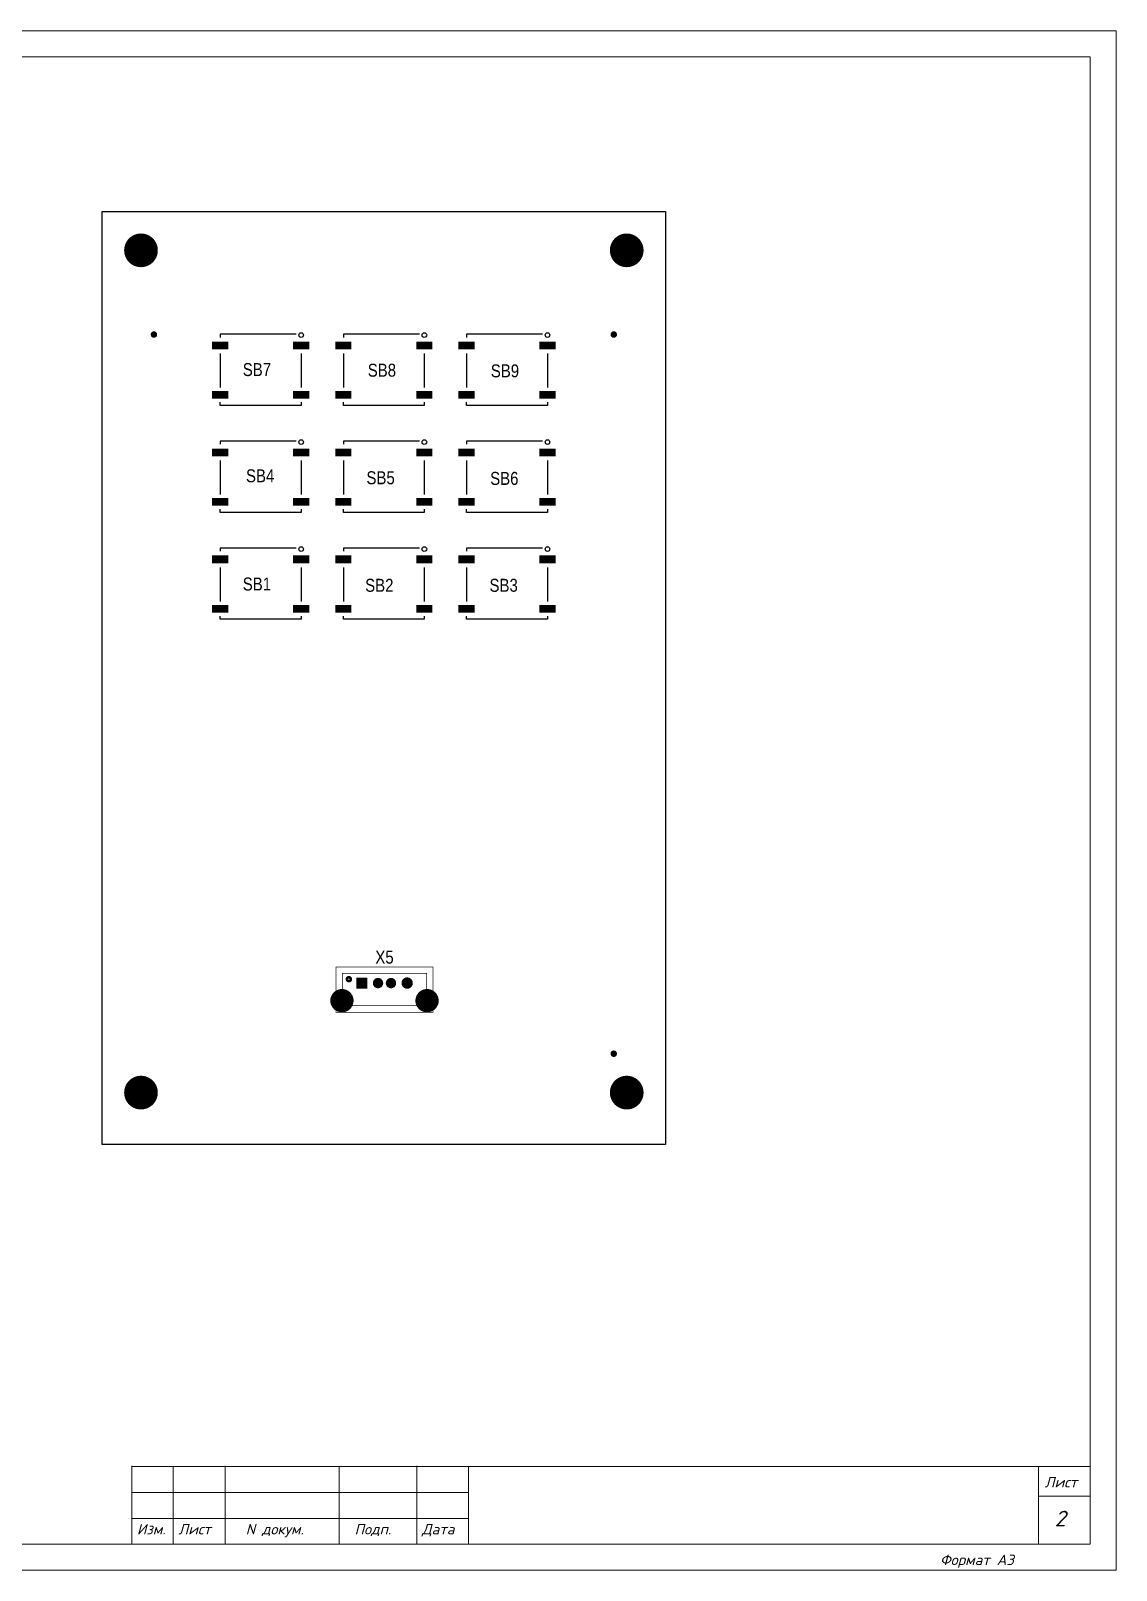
# Model space of a CAD drawing. Extents: x 25 to 880, y 8 to 306.
# Drawn here: x 670.5 to 880, y 9 to 306 of the extents above; entities that cross this region are included whole.
import ezdxf
from ezdxf.enums import TextEntityAlignment as Align

# ---------------------------------------------------------------- set-up
doc = ezdxf.new("R2010")
doc.units = 0
doc.header["$MEASUREMENT"] = 0
for name, color, linetype in [('BOARD', 7, 'Continuous'), ('BOTTOM', 7, 'Continuous'), ('BOTTOM_PIN', 7, 'Continuous')]:
    doc.layers.add(name, color=color, linetype=linetype)
doc.layers.add('РАМКА', color=7, linetype='Continuous', lineweight=0)
doc.styles.add('ADRF1', font='romans', dxfattribs={"oblique": 15})

msp = doc.modelspace()

# ---------------------------------------------------------------- linework, layer by layer
at = {"layer": 'BOARD'}
msp.add_lwpolyline([(793.026, 91.1429), (684.276, 91.1429), (684.276, 271.1429), (793.026, 271.1429)], close=True, dxfattribs=at)
at = {"layer": 'BOTTOM'}
for points in [[(721.756, 247.4804), (707.0685, 247.4804), (707.0685, 246.8554)], [(745.526, 247.4804), (730.8385, 247.4804), (730.8385, 246.8554)], [(769.296, 247.4804), (754.6085, 247.4804), (754.6085, 246.8554)], [(707.0685, 243.7304), (707.0685, 237.1679)], [(722.6935, 243.7304), (722.6935, 237.1679)], [(730.8385, 243.7304), (730.8385, 237.1679)], [(746.4635, 243.7304), (746.4635, 237.1679)], [(754.6085, 243.7304), (754.6085, 237.1679)], [(770.2335, 243.7304), (770.2335, 237.1679)], [(722.6935, 234.3554), (722.6935, 233.7304), (707.0685, 233.7304), (707.0685, 234.3554)], [(746.4635, 234.3554), (746.4635, 233.7304), (730.8385, 233.7304), (730.8385, 234.3554)], [(770.2335, 234.3554), (770.2335, 233.7304), (754.6085, 233.7304), (754.6085, 234.3554)], [(721.756, 226.8429), (707.0685, 226.8429), (707.0685, 226.2179)], [(745.526, 226.8429), (730.8385, 226.8429), (730.8385, 226.2179)], [(769.296, 226.8429), (754.6085, 226.8429), (754.6085, 226.2179)], [(707.0685, 223.0929), (707.0685, 216.5304)], [(722.6935, 223.0929), (722.6935, 216.5304)], [(730.8385, 223.0929), (730.8385, 216.5304)], [(746.4635, 223.0929), (746.4635, 216.5304)], [(754.6085, 223.0929), (754.6085, 216.5304)], [(770.2335, 223.0929), (770.2335, 216.5304)], [(722.6935, 213.7179), (722.6935, 213.0929), (707.0685, 213.0929), (707.0685, 213.7179)], [(746.4635, 213.7179), (746.4635, 213.0929), (730.8385, 213.0929), (730.8385, 213.7179)], [(770.2335, 213.7179), (770.2335, 213.0929), (754.6085, 213.0929), (754.6085, 213.7179)], [(721.756, 206.2054), (707.0685, 206.2054), (707.0685, 205.5804)], [(745.526, 206.2054), (730.8385, 206.2054), (730.8385, 205.5804)], [(769.296, 206.2054), (754.6085, 206.2054), (754.6085, 205.5804)], [(707.0685, 202.4554), (707.0685, 195.8929)], [(722.6935, 202.4554), (722.6935, 195.8929)], [(730.8385, 202.4554), (730.8385, 195.8929)], [(746.4635, 202.4554), (746.4635, 195.8929)], [(754.6085, 202.4554), (754.6085, 195.8929)], [(770.2335, 202.4554), (770.2335, 195.8929)], [(722.6935, 193.0804), (722.6935, 192.4554), (707.0685, 192.4554), (707.0685, 193.0804)], [(746.4635, 193.0804), (746.4635, 192.4554), (730.8385, 192.4554), (730.8385, 193.0804)], [(770.2335, 193.0804), (770.2335, 192.4554), (754.6085, 192.4554), (754.6085, 193.0804)]]:
    msp.add_lwpolyline(points, dxfattribs=at)
for points in [[(722.2423, 247.2929, -1), (723.1448, 247.2929, -1)], [(746.0123, 247.2929, -1), (746.9148, 247.2929, -1)], [(769.7823, 247.2929, -1), (770.6848, 247.2929, -1)], [(722.2423, 226.6554, -1), (723.1448, 226.6554, -1)], [(746.0123, 226.6554, -1), (746.9148, 226.6554, -1)], [(769.7823, 226.6554, -1), (770.6848, 226.6554, -1)], [(722.2423, 206.0179, -1), (723.1448, 206.0179, -1)], [(746.0123, 206.0179, -1), (746.9148, 206.0179, -1)], [(769.7823, 206.0179, -1), (770.6848, 206.0179, -1)]]:
    msp.add_lwpolyline(points, format="xyb", close=True, dxfattribs=at)
at = {"layer": 'BOTTOM', "const_width": 0.125}
for points in [[(738.776, 125.3929), (729.401, 125.3929), (729.401, 116.6429), (748.151, 116.6429), (748.151, 125.3929)], [(730.651, 124.1429), (746.901, 124.1429), (746.901, 117.8929), (730.651, 117.8929)]]:
    msp.add_lwpolyline(points, close=True, dxfattribs=at)
at = {"layer": 'BOTTOM', "const_width": 0.5}
msp.add_lwpolyline([(731.526, 123.0179, -1), (732.276, 123.0179, -1)], format="xyb", close=True, dxfattribs=at)
at = {"layer": 'BOTTOM_PIN', "const_width": 0.125}
for points in [[(691.776, 260.4554, -1), (691.776, 266.8304, -1)], [(785.526, 260.4554, -1), (785.526, 266.8304, -1)], [(694.276, 246.8341, -1), (694.276, 247.9591, -1)], [(783.026, 246.8341, -1), (783.026, 247.9591, -1)], [(737.526, 121.3304, -1), (737.526, 123.2054, -1)], [(740.026, 121.3304, -1), (740.026, 123.2054, -1)], [(743.151, 121.2366, -1), (743.151, 123.2991, -1)], [(730.5635, 116.6929, -1), (730.5635, 121.0679, -1)], [(746.9885, 116.6929, -1), (746.9885, 121.0679, -1)], [(783.026, 108.0841, -1), (783.026, 109.2091, -1)], [(691.776, 97.9554, -1), (691.776, 104.3304, -1)], [(785.526, 97.9554, -1), (785.526, 104.3304, -1)]]:
    msp.add_lwpolyline(points, format="xyb", close=True, dxfattribs=at)
for points in [[(694.901, 264.2679), (688.651, 264.2679)], [(694.8735, 264.3929), (688.6785, 264.3929)], [(694.841, 264.5179), (688.711, 264.5179)], [(694.8023, 264.6429), (688.7498, 264.6429)], [(694.7573, 264.7679), (688.7948, 264.7679)], [(694.7073, 264.8929), (688.8448, 264.8929)], [(694.651, 265.0179), (688.901, 265.0179)], [(694.5885, 265.1429), (688.9635, 265.1429)], [(694.5173, 265.2679), (689.0348, 265.2679)], [(694.4398, 265.3929), (689.1123, 265.3929)], [(694.3535, 265.5179), (689.1985, 265.5179)], [(694.2573, 265.6429), (689.2948, 265.6429)], [(694.151, 265.7679), (689.401, 265.7679)], [(694.0335, 265.8929), (689.5185, 265.8929)], [(693.901, 266.0179), (689.651, 266.0179)], [(693.7523, 266.1429), (689.7998, 266.1429)], [(693.5835, 266.2679), (689.9685, 266.2679)], [(693.3873, 266.3929), (690.1648, 266.3929)], [(693.1523, 266.5179), (690.3998, 266.5179)], [(692.8523, 266.6429), (690.6998, 266.6429)], [(692.4035, 266.7679), (691.1485, 266.7679)], [(788.651, 264.2679), (782.401, 264.2679)], [(788.6235, 264.3929), (782.4285, 264.3929)], [(788.591, 264.5179), (782.461, 264.5179)], [(788.5523, 264.6429), (782.4998, 264.6429)], [(788.5073, 264.7679), (782.5448, 264.7679)], [(788.4573, 264.8929), (782.5948, 264.8929)], [(788.401, 265.0179), (782.651, 265.0179)], [(788.3385, 265.1429), (782.7135, 265.1429)], [(788.2673, 265.2679), (782.7848, 265.2679)], [(788.1898, 265.3929), (782.8623, 265.3929)], [(788.1035, 265.5179), (782.9485, 265.5179)], [(788.0073, 265.6429), (783.0448, 265.6429)], [(787.901, 265.7679), (783.151, 265.7679)], [(787.7835, 265.8929), (783.2685, 265.8929)], [(787.651, 266.0179), (783.401, 266.0179)], [(787.5023, 266.1429), (783.5498, 266.1429)], [(787.3335, 266.2679), (783.7185, 266.2679)], [(787.1373, 266.3929), (783.9148, 266.3929)], [(786.9023, 266.5179), (784.1498, 266.5179)], [(786.6023, 266.6429), (784.4498, 266.6429)], [(786.1535, 266.7679), (784.8985, 266.7679)], [(694.9635, 263.6429), (688.5885, 263.6429)], [(694.961, 263.7679), (688.591, 263.7679)], [(694.961, 263.5179), (688.591, 263.5179)], [(694.9535, 263.8929), (688.5985, 263.8929)], [(694.9535, 263.3929), (688.5985, 263.3929)], [(694.941, 264.0179), (688.611, 264.0179)], [(694.941, 263.2679), (688.611, 263.2679)], [(694.9235, 264.1429), (688.6285, 264.1429)], [(694.9235, 263.1429), (688.6285, 263.1429)], [(694.901, 263.0179), (688.651, 263.0179)], [(694.8735, 262.8929), (688.6785, 262.8929)], [(694.841, 262.7679), (688.711, 262.7679)], [(694.8023, 262.6429), (688.7498, 262.6429)], [(694.7573, 262.5179), (688.7948, 262.5179)], [(694.7073, 262.3929), (688.8448, 262.3929)], [(694.651, 262.2679), (688.901, 262.2679)], [(694.5885, 262.1429), (688.9635, 262.1429)], [(694.5173, 262.0179), (689.0348, 262.0179)], [(694.4398, 261.8929), (689.1123, 261.8929)], [(694.3535, 261.7679), (689.1985, 261.7679)], [(694.2573, 261.6429), (689.2948, 261.6429)], [(694.151, 261.5179), (689.401, 261.5179)], [(694.0335, 261.3929), (689.5185, 261.3929)], [(788.7135, 263.6429), (782.3385, 263.6429)], [(788.711, 263.7679), (782.341, 263.7679)], [(788.711, 263.5179), (782.341, 263.5179)], [(788.7035, 263.8929), (782.3485, 263.8929)], [(788.7035, 263.3929), (782.3485, 263.3929)], [(788.691, 264.0179), (782.361, 264.0179)], [(788.691, 263.2679), (782.361, 263.2679)], [(788.6735, 264.1429), (782.3785, 264.1429)], [(788.6735, 263.1429), (782.3785, 263.1429)], [(788.651, 263.0179), (782.401, 263.0179)], [(788.6235, 262.8929), (782.4285, 262.8929)], [(788.591, 262.7679), (782.461, 262.7679)], [(788.5523, 262.6429), (782.4998, 262.6429)], [(788.5073, 262.5179), (782.5448, 262.5179)], [(788.4573, 262.3929), (782.5948, 262.3929)], [(788.401, 262.2679), (782.651, 262.2679)], [(788.3385, 262.1429), (782.7135, 262.1429)], [(788.2673, 262.0179), (782.7848, 262.0179)], [(788.1898, 261.8929), (782.8623, 261.8929)], [(788.1035, 261.7679), (782.9485, 261.7679)], [(788.0073, 261.6429), (783.0448, 261.6429)], [(787.901, 261.5179), (783.151, 261.5179)], [(787.7835, 261.3929), (783.2685, 261.3929)], [(693.901, 261.2679), (689.651, 261.2679)], [(693.7523, 261.1429), (689.7998, 261.1429)], [(693.5835, 261.0179), (689.9685, 261.0179)], [(693.3873, 260.8929), (690.1648, 260.8929)], [(693.1523, 260.7679), (690.3998, 260.7679)], [(692.8523, 260.6429), (690.6998, 260.6429)], [(692.4035, 260.5179), (691.1485, 260.5179)], [(787.651, 261.2679), (783.401, 261.2679)], [(787.5023, 261.1429), (783.5498, 261.1429)], [(787.3335, 261.0179), (783.7185, 261.0179)], [(787.1373, 260.8929), (783.9148, 260.8929)], [(786.9023, 260.7679), (784.1498, 260.7679)], [(786.6023, 260.6429), (784.4498, 260.6429)], [(786.1535, 260.5179), (784.8985, 260.5179)], [(694.8373, 247.3929), (693.7148, 247.3929)], [(694.8248, 247.5179), (693.7273, 247.5179)], [(694.8235, 247.2679), (693.7285, 247.2679)], [(694.781, 247.6429), (693.771, 247.6429)], [(694.7773, 247.1429), (693.7748, 247.1429)], [(694.6985, 247.7679), (693.8535, 247.7679)], [(694.691, 247.0179), (693.861, 247.0179)], [(694.5398, 247.8929), (694.0123, 247.8929)], [(694.526, 246.8929), (694.026, 246.8929)], [(783.5873, 247.3929), (782.4648, 247.3929)], [(783.5748, 247.5179), (782.4773, 247.5179)], [(783.5735, 247.2679), (782.4785, 247.2679)], [(783.531, 247.6429), (782.521, 247.6429)], [(783.5273, 247.1429), (782.5248, 247.1429)], [(783.4485, 247.7679), (782.6035, 247.7679)], [(783.441, 247.0179), (782.611, 247.0179)], [(783.2898, 247.8929), (782.7623, 247.8929)], [(783.276, 246.8929), (782.776, 246.8929)], [(708.5685, 245.8929), (705.5685, 245.8929)], [(708.5685, 245.7679), (705.5685, 245.7679)], [(708.5685, 245.6429), (705.5685, 245.6429)], [(708.5685, 245.5179), (705.5685, 245.5179)], [(708.5685, 245.3929), (705.5685, 245.3929)], [(708.5685, 245.2679), (705.5685, 245.2679)], [(708.5685, 245.1429), (705.5685, 245.1429)], [(708.5685, 245.0179), (705.5685, 245.0179)], [(708.5685, 244.8929), (705.5685, 244.8929)], [(708.5685, 244.7679), (705.5685, 244.7679)], [(708.5685, 244.6429), (705.5685, 244.6429)], [(724.1935, 245.8929), (721.1935, 245.8929)], [(724.1935, 245.7679), (721.1935, 245.7679)], [(724.1935, 245.6429), (721.1935, 245.6429)], [(724.1935, 245.5179), (721.1935, 245.5179)], [(724.1935, 245.3929), (721.1935, 245.3929)], [(724.1935, 245.2679), (721.1935, 245.2679)], [(724.1935, 245.1429), (721.1935, 245.1429)], [(724.1935, 245.0179), (721.1935, 245.0179)], [(724.1935, 244.8929), (721.1935, 244.8929)], [(724.1935, 244.7679), (721.1935, 244.7679)], [(724.1935, 244.6429), (721.1935, 244.6429)], [(732.3385, 245.8929), (729.3385, 245.8929)], [(732.3385, 245.7679), (729.3385, 245.7679)], [(732.3385, 245.6429), (729.3385, 245.6429)], [(732.3385, 245.5179), (729.3385, 245.5179)], [(732.3385, 245.3929), (729.3385, 245.3929)], [(732.3385, 245.2679), (729.3385, 245.2679)], [(732.3385, 245.1429), (729.3385, 245.1429)], [(732.3385, 245.0179), (729.3385, 245.0179)], [(732.3385, 244.8929), (729.3385, 244.8929)], [(732.3385, 244.7679), (729.3385, 244.7679)], [(732.3385, 244.6429), (729.3385, 244.6429)], [(747.9635, 245.8929), (744.9635, 245.8929)], [(747.9635, 245.7679), (744.9635, 245.7679)], [(747.9635, 245.6429), (744.9635, 245.6429)], [(747.9635, 245.5179), (744.9635, 245.5179)], [(747.9635, 245.3929), (744.9635, 245.3929)], [(747.9635, 245.2679), (744.9635, 245.2679)], [(747.9635, 245.1429), (744.9635, 245.1429)], [(747.9635, 245.0179), (744.9635, 245.0179)], [(747.9635, 244.8929), (744.9635, 244.8929)], [(747.9635, 244.7679), (744.9635, 244.7679)], [(747.9635, 244.6429), (744.9635, 244.6429)], [(756.1085, 245.8929), (753.1085, 245.8929)], [(756.1085, 245.7679), (753.1085, 245.7679)], [(756.1085, 245.6429), (753.1085, 245.6429)], [(756.1085, 245.5179), (753.1085, 245.5179)], [(756.1085, 245.3929), (753.1085, 245.3929)], [(756.1085, 245.2679), (753.1085, 245.2679)], [(756.1085, 245.1429), (753.1085, 245.1429)], [(756.1085, 245.0179), (753.1085, 245.0179)], [(756.1085, 244.8929), (753.1085, 244.8929)], [(756.1085, 244.7679), (753.1085, 244.7679)], [(756.1085, 244.6429), (753.1085, 244.6429)], [(771.7335, 245.8929), (768.7335, 245.8929)], [(771.7335, 245.7679), (768.7335, 245.7679)], [(771.7335, 245.6429), (768.7335, 245.6429)], [(771.7335, 245.5179), (768.7335, 245.5179)], [(771.7335, 245.3929), (768.7335, 245.3929)], [(771.7335, 245.2679), (768.7335, 245.2679)], [(771.7335, 245.1429), (768.7335, 245.1429)], [(771.7335, 245.0179), (768.7335, 245.0179)], [(771.7335, 244.8929), (768.7335, 244.8929)], [(771.7335, 244.7679), (768.7335, 244.7679)], [(771.7335, 244.6429), (768.7335, 244.6429)], [(708.5685, 236.3929), (705.5685, 236.3929)], [(708.5685, 236.2679), (705.5685, 236.2679)], [(708.5685, 236.1429), (705.5685, 236.1429)], [(708.5685, 236.0179), (705.5685, 236.0179)], [(708.5685, 235.8929), (705.5685, 235.8929)], [(708.5685, 235.7679), (705.5685, 235.7679)], [(708.5685, 235.6429), (705.5685, 235.6429)], [(708.5685, 235.5179), (705.5685, 235.5179)], [(708.5685, 235.3929), (705.5685, 235.3929)], [(708.5685, 235.2679), (705.5685, 235.2679)], [(708.5685, 235.1429), (705.5685, 235.1429)], [(724.1935, 236.3929), (721.1935, 236.3929)], [(724.1935, 236.2679), (721.1935, 236.2679)], [(724.1935, 236.1429), (721.1935, 236.1429)], [(724.1935, 236.0179), (721.1935, 236.0179)], [(724.1935, 235.8929), (721.1935, 235.8929)], [(724.1935, 235.7679), (721.1935, 235.7679)], [(724.1935, 235.6429), (721.1935, 235.6429)], [(724.1935, 235.5179), (721.1935, 235.5179)], [(724.1935, 235.3929), (721.1935, 235.3929)], [(724.1935, 235.2679), (721.1935, 235.2679)], [(724.1935, 235.1429), (721.1935, 235.1429)], [(732.3385, 236.3929), (729.3385, 236.3929)], [(732.3385, 236.2679), (729.3385, 236.2679)], [(732.3385, 236.1429), (729.3385, 236.1429)], [(732.3385, 236.0179), (729.3385, 236.0179)], [(732.3385, 235.8929), (729.3385, 235.8929)], [(732.3385, 235.7679), (729.3385, 235.7679)], [(732.3385, 235.6429), (729.3385, 235.6429)], [(732.3385, 235.5179), (729.3385, 235.5179)], [(732.3385, 235.3929), (729.3385, 235.3929)], [(732.3385, 235.2679), (729.3385, 235.2679)], [(732.3385, 235.1429), (729.3385, 235.1429)], [(747.9635, 236.3929), (744.9635, 236.3929)], [(747.9635, 236.2679), (744.9635, 236.2679)], [(747.9635, 236.1429), (744.9635, 236.1429)], [(747.9635, 236.0179), (744.9635, 236.0179)], [(747.9635, 235.8929), (744.9635, 235.8929)], [(747.9635, 235.7679), (744.9635, 235.7679)], [(747.9635, 235.6429), (744.9635, 235.6429)], [(747.9635, 235.5179), (744.9635, 235.5179)], [(747.9635, 235.3929), (744.9635, 235.3929)], [(747.9635, 235.2679), (744.9635, 235.2679)], [(747.9635, 235.1429), (744.9635, 235.1429)], [(756.1085, 236.3929), (753.1085, 236.3929)], [(756.1085, 236.2679), (753.1085, 236.2679)], [(756.1085, 236.1429), (753.1085, 236.1429)], [(756.1085, 236.0179), (753.1085, 236.0179)], [(756.1085, 235.8929), (753.1085, 235.8929)], [(756.1085, 235.7679), (753.1085, 235.7679)], [(756.1085, 235.6429), (753.1085, 235.6429)], [(756.1085, 235.5179), (753.1085, 235.5179)], [(756.1085, 235.3929), (753.1085, 235.3929)], [(756.1085, 235.2679), (753.1085, 235.2679)], [(756.1085, 235.1429), (753.1085, 235.1429)], [(771.7335, 236.3929), (768.7335, 236.3929)], [(771.7335, 236.2679), (768.7335, 236.2679)], [(771.7335, 236.1429), (768.7335, 236.1429)], [(771.7335, 236.0179), (768.7335, 236.0179)], [(771.7335, 235.8929), (768.7335, 235.8929)], [(771.7335, 235.7679), (768.7335, 235.7679)], [(771.7335, 235.6429), (768.7335, 235.6429)], [(771.7335, 235.5179), (768.7335, 235.5179)], [(771.7335, 235.3929), (768.7335, 235.3929)], [(771.7335, 235.2679), (768.7335, 235.2679)], [(771.7335, 235.1429), (768.7335, 235.1429)], [(708.5685, 225.2679), (705.5685, 225.2679)], [(708.5685, 225.1429), (705.5685, 225.1429)], [(708.5685, 225.0179), (705.5685, 225.0179)], [(708.5685, 224.8929), (705.5685, 224.8929)], [(708.5685, 224.7679), (705.5685, 224.7679)], [(708.5685, 224.6429), (705.5685, 224.6429)], [(708.5685, 224.5179), (705.5685, 224.5179)], [(708.5685, 224.3929), (705.5685, 224.3929)], [(708.5685, 224.2679), (705.5685, 224.2679)], [(708.5685, 224.1429), (705.5685, 224.1429)], [(708.5685, 224.0179), (705.5685, 224.0179)], [(724.1935, 225.2679), (721.1935, 225.2679)], [(724.1935, 225.1429), (721.1935, 225.1429)], [(724.1935, 225.0179), (721.1935, 225.0179)], [(724.1935, 224.8929), (721.1935, 224.8929)], [(724.1935, 224.7679), (721.1935, 224.7679)], [(724.1935, 224.6429), (721.1935, 224.6429)], [(724.1935, 224.5179), (721.1935, 224.5179)], [(724.1935, 224.3929), (721.1935, 224.3929)], [(724.1935, 224.2679), (721.1935, 224.2679)], [(724.1935, 224.1429), (721.1935, 224.1429)], [(724.1935, 224.0179), (721.1935, 224.0179)], [(732.3385, 225.2679), (729.3385, 225.2679)], [(732.3385, 225.1429), (729.3385, 225.1429)], [(732.3385, 225.0179), (729.3385, 225.0179)], [(732.3385, 224.8929), (729.3385, 224.8929)], [(732.3385, 224.7679), (729.3385, 224.7679)], [(732.3385, 224.6429), (729.3385, 224.6429)], [(732.3385, 224.5179), (729.3385, 224.5179)], [(732.3385, 224.3929), (729.3385, 224.3929)], [(732.3385, 224.2679), (729.3385, 224.2679)], [(732.3385, 224.1429), (729.3385, 224.1429)], [(732.3385, 224.0179), (729.3385, 224.0179)], [(747.9635, 225.2679), (744.9635, 225.2679)], [(747.9635, 225.1429), (744.9635, 225.1429)], [(747.9635, 225.0179), (744.9635, 225.0179)], [(747.9635, 224.8929), (744.9635, 224.8929)], [(747.9635, 224.7679), (744.9635, 224.7679)], [(747.9635, 224.6429), (744.9635, 224.6429)], [(747.9635, 224.5179), (744.9635, 224.5179)], [(747.9635, 224.3929), (744.9635, 224.3929)], [(747.9635, 224.2679), (744.9635, 224.2679)], [(747.9635, 224.1429), (744.9635, 224.1429)], [(747.9635, 224.0179), (744.9635, 224.0179)], [(756.1085, 225.2679), (753.1085, 225.2679)], [(756.1085, 225.1429), (753.1085, 225.1429)], [(756.1085, 225.0179), (753.1085, 225.0179)], [(756.1085, 224.8929), (753.1085, 224.8929)], [(756.1085, 224.7679), (753.1085, 224.7679)], [(756.1085, 224.6429), (753.1085, 224.6429)], [(756.1085, 224.5179), (753.1085, 224.5179)], [(756.1085, 224.3929), (753.1085, 224.3929)], [(756.1085, 224.2679), (753.1085, 224.2679)], [(756.1085, 224.1429), (753.1085, 224.1429)], [(756.1085, 224.0179), (753.1085, 224.0179)], [(771.7335, 225.2679), (768.7335, 225.2679)], [(771.7335, 225.1429), (768.7335, 225.1429)], [(771.7335, 225.0179), (768.7335, 225.0179)], [(771.7335, 224.8929), (768.7335, 224.8929)], [(771.7335, 224.7679), (768.7335, 224.7679)], [(771.7335, 224.6429), (768.7335, 224.6429)], [(771.7335, 224.5179), (768.7335, 224.5179)], [(771.7335, 224.3929), (768.7335, 224.3929)], [(771.7335, 224.2679), (768.7335, 224.2679)], [(771.7335, 224.1429), (768.7335, 224.1429)], [(771.7335, 224.0179), (768.7335, 224.0179)], [(708.5685, 215.7679), (705.5685, 215.7679)], [(708.5685, 215.6429), (705.5685, 215.6429)], [(708.5685, 215.5179), (705.5685, 215.5179)], [(708.5685, 215.3929), (705.5685, 215.3929)], [(708.5685, 215.2679), (705.5685, 215.2679)], [(708.5685, 215.1429), (705.5685, 215.1429)], [(708.5685, 215.0179), (705.5685, 215.0179)], [(708.5685, 214.8929), (705.5685, 214.8929)], [(708.5685, 214.7679), (705.5685, 214.7679)], [(708.5685, 214.6429), (705.5685, 214.6429)], [(708.5685, 214.5179), (705.5685, 214.5179)], [(724.1935, 215.7679), (721.1935, 215.7679)], [(724.1935, 215.6429), (721.1935, 215.6429)], [(724.1935, 215.5179), (721.1935, 215.5179)], [(724.1935, 215.3929), (721.1935, 215.3929)], [(724.1935, 215.2679), (721.1935, 215.2679)], [(724.1935, 215.1429), (721.1935, 215.1429)], [(724.1935, 215.0179), (721.1935, 215.0179)], [(724.1935, 214.8929), (721.1935, 214.8929)], [(724.1935, 214.7679), (721.1935, 214.7679)], [(724.1935, 214.6429), (721.1935, 214.6429)], [(724.1935, 214.5179), (721.1935, 214.5179)], [(732.3385, 215.7679), (729.3385, 215.7679)], [(732.3385, 215.6429), (729.3385, 215.6429)], [(732.3385, 215.5179), (729.3385, 215.5179)], [(732.3385, 215.3929), (729.3385, 215.3929)], [(732.3385, 215.2679), (729.3385, 215.2679)], [(732.3385, 215.1429), (729.3385, 215.1429)], [(732.3385, 215.0179), (729.3385, 215.0179)], [(732.3385, 214.8929), (729.3385, 214.8929)], [(732.3385, 214.7679), (729.3385, 214.7679)], [(732.3385, 214.6429), (729.3385, 214.6429)], [(732.3385, 214.5179), (729.3385, 214.5179)], [(747.9635, 215.7679), (744.9635, 215.7679)], [(747.9635, 215.6429), (744.9635, 215.6429)], [(747.9635, 215.5179), (744.9635, 215.5179)], [(747.9635, 215.3929), (744.9635, 215.3929)], [(747.9635, 215.2679), (744.9635, 215.2679)], [(747.9635, 215.1429), (744.9635, 215.1429)], [(747.9635, 215.0179), (744.9635, 215.0179)], [(747.9635, 214.8929), (744.9635, 214.8929)], [(747.9635, 214.7679), (744.9635, 214.7679)], [(747.9635, 214.6429), (744.9635, 214.6429)], [(747.9635, 214.5179), (744.9635, 214.5179)], [(756.1085, 215.7679), (753.1085, 215.7679)], [(756.1085, 215.6429), (753.1085, 215.6429)], [(756.1085, 215.5179), (753.1085, 215.5179)], [(756.1085, 215.3929), (753.1085, 215.3929)], [(756.1085, 215.2679), (753.1085, 215.2679)], [(756.1085, 215.1429), (753.1085, 215.1429)], [(756.1085, 215.0179), (753.1085, 215.0179)], [(756.1085, 214.8929), (753.1085, 214.8929)], [(756.1085, 214.7679), (753.1085, 214.7679)], [(756.1085, 214.6429), (753.1085, 214.6429)], [(756.1085, 214.5179), (753.1085, 214.5179)], [(771.7335, 215.7679), (768.7335, 215.7679)], [(771.7335, 215.6429), (768.7335, 215.6429)], [(771.7335, 215.5179), (768.7335, 215.5179)], [(771.7335, 215.3929), (768.7335, 215.3929)], [(771.7335, 215.2679), (768.7335, 215.2679)], [(771.7335, 215.1429), (768.7335, 215.1429)], [(771.7335, 215.0179), (768.7335, 215.0179)], [(771.7335, 214.8929), (768.7335, 214.8929)], [(771.7335, 214.7679), (768.7335, 214.7679)], [(771.7335, 214.6429), (768.7335, 214.6429)], [(771.7335, 214.5179), (768.7335, 214.5179)], [(708.5685, 204.6429), (705.5685, 204.6429)], [(708.5685, 204.5179), (705.5685, 204.5179)], [(708.5685, 204.3929), (705.5685, 204.3929)], [(708.5685, 204.2679), (705.5685, 204.2679)], [(708.5685, 204.1429), (705.5685, 204.1429)], [(708.5685, 204.0179), (705.5685, 204.0179)], [(708.5685, 203.8929), (705.5685, 203.8929)], [(708.5685, 203.7679), (705.5685, 203.7679)], [(708.5685, 203.6429), (705.5685, 203.6429)], [(708.5685, 203.5179), (705.5685, 203.5179)], [(708.5685, 203.3929), (705.5685, 203.3929)], [(724.1935, 204.6429), (721.1935, 204.6429)], [(724.1935, 204.5179), (721.1935, 204.5179)], [(724.1935, 204.3929), (721.1935, 204.3929)], [(724.1935, 204.2679), (721.1935, 204.2679)], [(724.1935, 204.1429), (721.1935, 204.1429)], [(724.1935, 204.0179), (721.1935, 204.0179)], [(724.1935, 203.8929), (721.1935, 203.8929)], [(724.1935, 203.7679), (721.1935, 203.7679)], [(724.1935, 203.6429), (721.1935, 203.6429)], [(724.1935, 203.5179), (721.1935, 203.5179)], [(724.1935, 203.3929), (721.1935, 203.3929)], [(732.3385, 204.6429), (729.3385, 204.6429)], [(732.3385, 204.5179), (729.3385, 204.5179)], [(732.3385, 204.3929), (729.3385, 204.3929)], [(732.3385, 204.2679), (729.3385, 204.2679)], [(732.3385, 204.1429), (729.3385, 204.1429)], [(732.3385, 204.0179), (729.3385, 204.0179)], [(732.3385, 203.8929), (729.3385, 203.8929)], [(732.3385, 203.7679), (729.3385, 203.7679)], [(732.3385, 203.6429), (729.3385, 203.6429)], [(732.3385, 203.5179), (729.3385, 203.5179)], [(732.3385, 203.3929), (729.3385, 203.3929)], [(747.9635, 204.6429), (744.9635, 204.6429)], [(747.9635, 204.5179), (744.9635, 204.5179)], [(747.9635, 204.3929), (744.9635, 204.3929)], [(747.9635, 204.2679), (744.9635, 204.2679)], [(747.9635, 204.1429), (744.9635, 204.1429)], [(747.9635, 204.0179), (744.9635, 204.0179)], [(747.9635, 203.8929), (744.9635, 203.8929)], [(747.9635, 203.7679), (744.9635, 203.7679)], [(747.9635, 203.6429), (744.9635, 203.6429)], [(747.9635, 203.5179), (744.9635, 203.5179)], [(747.9635, 203.3929), (744.9635, 203.3929)], [(756.1085, 204.6429), (753.1085, 204.6429)], [(756.1085, 204.5179), (753.1085, 204.5179)], [(756.1085, 204.3929), (753.1085, 204.3929)], [(756.1085, 204.2679), (753.1085, 204.2679)], [(756.1085, 204.1429), (753.1085, 204.1429)], [(756.1085, 204.0179), (753.1085, 204.0179)], [(756.1085, 203.8929), (753.1085, 203.8929)], [(756.1085, 203.7679), (753.1085, 203.7679)], [(756.1085, 203.6429), (753.1085, 203.6429)], [(756.1085, 203.5179), (753.1085, 203.5179)], [(756.1085, 203.3929), (753.1085, 203.3929)], [(771.7335, 204.6429), (768.7335, 204.6429)], [(771.7335, 204.5179), (768.7335, 204.5179)], [(771.7335, 204.3929), (768.7335, 204.3929)], [(771.7335, 204.2679), (768.7335, 204.2679)], [(771.7335, 204.1429), (768.7335, 204.1429)], [(771.7335, 204.0179), (768.7335, 204.0179)], [(771.7335, 203.8929), (768.7335, 203.8929)], [(771.7335, 203.7679), (768.7335, 203.7679)], [(771.7335, 203.6429), (768.7335, 203.6429)], [(771.7335, 203.5179), (768.7335, 203.5179)], [(771.7335, 203.3929), (768.7335, 203.3929)], [(708.5685, 195.1429), (705.5685, 195.1429)], [(708.5685, 195.0179), (705.5685, 195.0179)], [(708.5685, 194.8929), (705.5685, 194.8929)], [(708.5685, 194.7679), (705.5685, 194.7679)], [(708.5685, 194.6429), (705.5685, 194.6429)], [(708.5685, 194.5179), (705.5685, 194.5179)], [(708.5685, 194.3929), (705.5685, 194.3929)], [(708.5685, 194.2679), (705.5685, 194.2679)], [(708.5685, 194.1429), (705.5685, 194.1429)], [(708.5685, 194.0179), (705.5685, 194.0179)], [(708.5685, 193.8929), (705.5685, 193.8929)], [(724.1935, 195.1429), (721.1935, 195.1429)], [(724.1935, 195.0179), (721.1935, 195.0179)], [(724.1935, 194.8929), (721.1935, 194.8929)], [(724.1935, 194.7679), (721.1935, 194.7679)], [(724.1935, 194.6429), (721.1935, 194.6429)], [(724.1935, 194.5179), (721.1935, 194.5179)], [(724.1935, 194.3929), (721.1935, 194.3929)], [(724.1935, 194.2679), (721.1935, 194.2679)], [(724.1935, 194.1429), (721.1935, 194.1429)], [(724.1935, 194.0179), (721.1935, 194.0179)], [(724.1935, 193.8929), (721.1935, 193.8929)], [(732.3385, 195.1429), (729.3385, 195.1429)], [(732.3385, 195.0179), (729.3385, 195.0179)], [(732.3385, 194.8929), (729.3385, 194.8929)], [(732.3385, 194.7679), (729.3385, 194.7679)], [(732.3385, 194.6429), (729.3385, 194.6429)], [(732.3385, 194.5179), (729.3385, 194.5179)], [(732.3385, 194.3929), (729.3385, 194.3929)], [(732.3385, 194.2679), (729.3385, 194.2679)], [(732.3385, 194.1429), (729.3385, 194.1429)], [(732.3385, 194.0179), (729.3385, 194.0179)], [(732.3385, 193.8929), (729.3385, 193.8929)], [(747.9635, 195.1429), (744.9635, 195.1429)], [(747.9635, 195.0179), (744.9635, 195.0179)], [(747.9635, 194.8929), (744.9635, 194.8929)], [(747.9635, 194.7679), (744.9635, 194.7679)], [(747.9635, 194.6429), (744.9635, 194.6429)], [(747.9635, 194.5179), (744.9635, 194.5179)], [(747.9635, 194.3929), (744.9635, 194.3929)], [(747.9635, 194.2679), (744.9635, 194.2679)], [(747.9635, 194.1429), (744.9635, 194.1429)], [(747.9635, 194.0179), (744.9635, 194.0179)], [(747.9635, 193.8929), (744.9635, 193.8929)], [(756.1085, 195.1429), (753.1085, 195.1429)], [(756.1085, 195.0179), (753.1085, 195.0179)], [(756.1085, 194.8929), (753.1085, 194.8929)], [(756.1085, 194.7679), (753.1085, 194.7679)], [(756.1085, 194.6429), (753.1085, 194.6429)], [(756.1085, 194.5179), (753.1085, 194.5179)], [(756.1085, 194.3929), (753.1085, 194.3929)], [(756.1085, 194.2679), (753.1085, 194.2679)], [(756.1085, 194.1429), (753.1085, 194.1429)], [(756.1085, 194.0179), (753.1085, 194.0179)], [(756.1085, 193.8929), (753.1085, 193.8929)], [(771.7335, 195.1429), (768.7335, 195.1429)], [(771.7335, 195.0179), (768.7335, 195.0179)], [(771.7335, 194.8929), (768.7335, 194.8929)], [(771.7335, 194.7679), (768.7335, 194.7679)], [(771.7335, 194.6429), (768.7335, 194.6429)], [(771.7335, 194.5179), (768.7335, 194.5179)], [(771.7335, 194.3929), (768.7335, 194.3929)], [(771.7335, 194.2679), (768.7335, 194.2679)], [(771.7335, 194.1429), (768.7335, 194.1429)], [(771.7335, 194.0179), (768.7335, 194.0179)], [(771.7335, 193.8929), (768.7335, 193.8929)], [(735.401, 123.2679), (733.401, 123.2679)], [(735.401, 123.1429), (733.401, 123.1429)], [(735.401, 123.0179), (733.401, 123.0179)], [(735.401, 122.8929), (733.401, 122.8929)], [(735.401, 122.7679), (733.401, 122.7679)], [(735.401, 122.6429), (733.401, 122.6429)], [(735.401, 122.5179), (733.401, 122.5179)], [(735.401, 122.3929), (733.401, 122.3929)], [(735.401, 122.2679), (733.401, 122.2679)], [(735.401, 122.1429), (733.401, 122.1429)], [(735.401, 122.0179), (733.401, 122.0179)], [(735.401, 121.8929), (733.401, 121.8929)], [(735.401, 121.7679), (733.401, 121.7679)], [(738.4635, 122.2679), (736.5885, 122.2679)], [(738.4548, 122.3929), (736.5973, 122.3929)], [(738.4548, 122.1429), (736.5973, 122.1429)], [(738.4285, 122.5179), (736.6235, 122.5179)], [(738.4285, 122.0179), (736.6235, 122.0179)], [(738.3848, 122.6429), (736.6673, 122.6429)], [(738.3848, 121.8929), (736.6673, 121.8929)], [(738.3185, 122.7679), (736.7335, 122.7679)], [(738.3185, 121.7679), (736.7335, 121.7679)], [(738.2248, 122.8929), (736.8273, 122.8929)], [(738.0885, 123.0179), (736.9635, 123.0179)], [(737.8623, 123.1429), (737.1898, 123.1429)], [(740.9635, 122.2679), (739.0885, 122.2679)], [(740.9548, 122.3929), (739.0973, 122.3929)], [(740.9548, 122.1429), (739.0973, 122.1429)], [(740.9285, 122.5179), (739.1235, 122.5179)], [(740.9285, 122.0179), (739.1235, 122.0179)], [(740.8848, 122.6429), (739.1673, 122.6429)], [(740.8848, 121.8929), (739.1673, 121.8929)], [(740.8185, 122.7679), (739.2335, 122.7679)], [(740.8185, 121.7679), (739.2335, 121.7679)], [(740.7248, 122.8929), (739.3273, 122.8929)], [(740.5885, 123.0179), (739.4635, 123.0179)], [(740.3623, 123.1429), (739.6898, 123.1429)], [(744.1823, 122.2679), (742.1198, 122.2679)], [(744.1735, 122.3929), (742.1285, 122.3929)], [(744.1735, 122.1429), (742.1285, 122.1429)], [(744.151, 122.5179), (742.151, 122.5179)], [(744.151, 122.0179), (742.151, 122.0179)], [(744.111, 122.6429), (742.191, 122.6429)], [(744.111, 121.8929), (742.191, 121.8929)], [(744.0523, 122.7679), (742.2498, 122.7679)], [(744.0523, 121.7679), (742.2498, 121.7679)], [(743.971, 122.8929), (742.331, 122.8929)], [(743.8585, 123.0179), (742.4435, 123.0179)], [(743.696, 123.1429), (742.606, 123.1429)], [(743.4023, 123.2679), (742.8998, 123.2679)], [(732.7498, 118.8929), (728.3773, 118.8929)], [(732.7473, 118.7679), (728.3798, 118.7679)], [(732.746, 119.0179), (728.381, 119.0179)], [(732.7348, 119.1429), (728.3923, 119.1429)], [(732.716, 119.2679), (728.411, 119.2679)], [(732.6898, 119.3929), (728.4373, 119.3929)], [(732.656, 119.5179), (728.471, 119.5179)], [(732.6135, 119.6429), (728.5135, 119.6429)], [(732.5623, 119.7679), (728.5648, 119.7679)], [(732.5023, 119.8929), (728.6248, 119.8929)], [(732.431, 120.0179), (728.696, 120.0179)], [(732.3498, 120.1429), (728.7773, 120.1429)], [(732.2535, 120.2679), (728.8735, 120.2679)], [(732.1435, 120.3929), (728.9835, 120.3929)], [(732.0135, 120.5179), (729.1135, 120.5179)], [(731.8585, 120.6429), (729.2685, 120.6429)], [(731.6685, 120.7679), (729.4585, 120.7679)], [(731.4198, 120.8929), (729.7073, 120.8929)], [(731.0285, 121.0179), (730.0985, 121.0179)], [(735.401, 121.6429), (733.401, 121.6429)], [(735.401, 121.5179), (733.401, 121.5179)], [(735.401, 121.3929), (733.401, 121.3929)], [(735.401, 121.2679), (733.401, 121.2679)], [(738.2248, 121.6429), (736.8273, 121.6429)], [(738.0885, 121.5179), (736.9635, 121.5179)], [(737.8623, 121.3929), (737.1898, 121.3929)], [(740.7248, 121.6429), (739.3273, 121.6429)], [(740.5885, 121.5179), (739.4635, 121.5179)], [(740.3623, 121.3929), (739.6898, 121.3929)], [(743.971, 121.6429), (742.331, 121.6429)], [(743.8585, 121.5179), (742.4435, 121.5179)], [(743.696, 121.3929), (742.606, 121.3929)], [(743.4023, 121.2679), (742.8998, 121.2679)], [(749.1748, 118.8929), (744.8023, 118.8929)], [(749.1723, 118.7679), (744.8048, 118.7679)], [(749.171, 119.0179), (744.806, 119.0179)], [(749.1598, 119.1429), (744.8173, 119.1429)], [(749.141, 119.2679), (744.836, 119.2679)], [(749.1148, 119.3929), (744.8623, 119.3929)], [(749.081, 119.5179), (744.896, 119.5179)], [(749.0385, 119.6429), (744.9385, 119.6429)], [(748.9873, 119.7679), (744.9898, 119.7679)], [(748.9273, 119.8929), (745.0498, 119.8929)], [(748.856, 120.0179), (745.121, 120.0179)], [(748.7748, 120.1429), (745.2023, 120.1429)], [(748.6785, 120.2679), (745.2985, 120.2679)], [(748.5685, 120.3929), (745.4085, 120.3929)], [(748.4385, 120.5179), (745.5385, 120.5179)], [(748.2835, 120.6429), (745.6935, 120.6429)], [(748.0935, 120.7679), (745.8835, 120.7679)], [(747.8448, 120.8929), (746.1323, 120.8929)], [(747.4535, 121.0179), (746.5235, 121.0179)], [(732.7373, 118.6429), (728.3898, 118.6429)], [(732.7198, 118.5179), (728.4073, 118.5179)], [(732.6948, 118.3929), (728.4323, 118.3929)], [(732.6635, 118.2679), (728.4635, 118.2679)], [(732.6223, 118.1429), (728.5048, 118.1429)], [(732.5735, 118.0179), (728.5535, 118.0179)], [(732.5148, 117.8929), (728.6123, 117.8929)], [(732.446, 117.7679), (728.681, 117.7679)], [(732.3673, 117.6429), (728.7598, 117.6429)], [(732.2748, 117.5179), (728.8523, 117.5179)], [(732.1673, 117.3929), (728.9598, 117.3929)], [(732.041, 117.2679), (729.086, 117.2679)], [(731.8923, 117.1429), (729.2348, 117.1429)], [(731.7098, 117.0179), (729.4173, 117.0179)], [(731.4773, 116.8929), (729.6498, 116.8929)], [(731.131, 116.7679), (729.996, 116.7679)], [(749.1623, 118.6429), (744.8148, 118.6429)], [(749.1448, 118.5179), (744.8323, 118.5179)], [(749.1198, 118.3929), (744.8573, 118.3929)], [(749.0885, 118.2679), (744.8885, 118.2679)], [(749.0473, 118.1429), (744.9298, 118.1429)], [(748.9985, 118.0179), (744.9785, 118.0179)], [(748.9398, 117.8929), (745.0373, 117.8929)], [(748.871, 117.7679), (745.106, 117.7679)], [(748.7923, 117.6429), (745.1848, 117.6429)], [(748.6998, 117.5179), (745.2773, 117.5179)], [(748.5923, 117.3929), (745.3848, 117.3929)], [(748.466, 117.2679), (745.511, 117.2679)], [(748.3173, 117.1429), (745.6598, 117.1429)], [(748.1348, 117.0179), (745.8423, 117.0179)], [(747.9023, 116.8929), (746.0748, 116.8929)], [(747.556, 116.7679), (746.421, 116.7679)], [(783.5873, 108.6429), (782.4648, 108.6429)], [(783.5748, 108.7679), (782.4773, 108.7679)], [(783.5735, 108.5179), (782.4785, 108.5179)], [(783.531, 108.8929), (782.521, 108.8929)], [(783.5273, 108.3929), (782.5248, 108.3929)], [(783.4485, 109.0179), (782.6035, 109.0179)], [(783.441, 108.2679), (782.611, 108.2679)], [(783.2898, 109.1429), (782.7623, 109.1429)], [(783.276, 108.1429), (782.776, 108.1429)], [(693.3873, 103.8929), (690.1648, 103.8929)], [(693.1523, 104.0179), (690.3998, 104.0179)], [(692.8523, 104.1429), (690.6998, 104.1429)], [(692.4035, 104.2679), (691.1485, 104.2679)], [(787.1373, 103.8929), (783.9148, 103.8929)], [(786.9023, 104.0179), (784.1498, 104.0179)], [(786.6023, 104.1429), (784.4498, 104.1429)], [(786.1535, 104.2679), (784.8985, 104.2679)], [(694.9635, 101.1429), (688.5885, 101.1429)], [(694.961, 101.2679), (688.591, 101.2679)], [(694.961, 101.0179), (688.591, 101.0179)], [(694.9535, 101.3929), (688.5985, 101.3929)], [(694.941, 101.5179), (688.611, 101.5179)], [(694.9235, 101.6429), (688.6285, 101.6429)], [(694.901, 101.7679), (688.651, 101.7679)], [(694.8735, 101.8929), (688.6785, 101.8929)], [(694.841, 102.0179), (688.711, 102.0179)], [(694.8023, 102.1429), (688.7498, 102.1429)], [(694.7573, 102.2679), (688.7948, 102.2679)], [(694.7073, 102.3929), (688.8448, 102.3929)], [(694.651, 102.5179), (688.901, 102.5179)], [(694.5885, 102.6429), (688.9635, 102.6429)], [(694.5173, 102.7679), (689.0348, 102.7679)], [(694.4398, 102.8929), (689.1123, 102.8929)], [(694.3535, 103.0179), (689.1985, 103.0179)], [(694.2573, 103.1429), (689.2948, 103.1429)], [(694.151, 103.2679), (689.401, 103.2679)], [(694.0335, 103.3929), (689.5185, 103.3929)], [(693.901, 103.5179), (689.651, 103.5179)], [(693.7523, 103.6429), (689.7998, 103.6429)], [(693.5835, 103.7679), (689.9685, 103.7679)], [(788.7135, 101.1429), (782.3385, 101.1429)], [(788.711, 101.2679), (782.341, 101.2679)], [(788.711, 101.0179), (782.341, 101.0179)], [(788.7035, 101.3929), (782.3485, 101.3929)], [(788.691, 101.5179), (782.361, 101.5179)], [(788.6735, 101.6429), (782.3785, 101.6429)], [(788.651, 101.7679), (782.401, 101.7679)], [(788.6235, 101.8929), (782.4285, 101.8929)], [(788.591, 102.0179), (782.461, 102.0179)], [(788.5523, 102.1429), (782.4998, 102.1429)], [(788.5073, 102.2679), (782.5448, 102.2679)], [(788.4573, 102.3929), (782.5948, 102.3929)], [(788.401, 102.5179), (782.651, 102.5179)], [(788.3385, 102.6429), (782.7135, 102.6429)], [(788.2673, 102.7679), (782.7848, 102.7679)], [(788.1898, 102.8929), (782.8623, 102.8929)], [(788.1035, 103.0179), (782.9485, 103.0179)], [(788.0073, 103.1429), (783.0448, 103.1429)], [(787.901, 103.2679), (783.151, 103.2679)], [(787.7835, 103.3929), (783.2685, 103.3929)], [(787.651, 103.5179), (783.401, 103.5179)], [(787.5023, 103.6429), (783.5498, 103.6429)], [(787.3335, 103.7679), (783.7185, 103.7679)], [(694.9535, 100.8929), (688.5985, 100.8929)], [(694.941, 100.7679), (688.611, 100.7679)], [(694.9235, 100.6429), (688.6285, 100.6429)], [(694.901, 100.5179), (688.651, 100.5179)], [(694.8735, 100.3929), (688.6785, 100.3929)], [(694.841, 100.2679), (688.711, 100.2679)], [(694.8023, 100.1429), (688.7498, 100.1429)], [(694.7573, 100.0179), (688.7948, 100.0179)], [(694.7073, 99.8929), (688.8448, 99.8929)], [(694.651, 99.7679), (688.901, 99.7679)], [(694.5885, 99.6429), (688.9635, 99.6429)], [(694.5173, 99.5179), (689.0348, 99.5179)], [(694.4398, 99.3929), (689.1123, 99.3929)], [(694.3535, 99.2679), (689.1985, 99.2679)], [(694.2573, 99.1429), (689.2948, 99.1429)], [(694.151, 99.0179), (689.401, 99.0179)], [(694.0335, 98.8929), (689.5185, 98.8929)], [(693.901, 98.7679), (689.651, 98.7679)], [(693.7523, 98.6429), (689.7998, 98.6429)], [(693.5835, 98.5179), (689.9685, 98.5179)], [(693.3873, 98.3929), (690.1648, 98.3929)], [(693.1523, 98.2679), (690.3998, 98.2679)], [(692.8523, 98.1429), (690.6998, 98.1429)], [(692.4035, 98.0179), (691.1485, 98.0179)], [(788.7035, 100.8929), (782.3485, 100.8929)], [(788.691, 100.7679), (782.361, 100.7679)], [(788.6735, 100.6429), (782.3785, 100.6429)], [(788.651, 100.5179), (782.401, 100.5179)], [(788.6235, 100.3929), (782.4285, 100.3929)], [(788.591, 100.2679), (782.461, 100.2679)], [(788.5523, 100.1429), (782.4998, 100.1429)], [(788.5073, 100.0179), (782.5448, 100.0179)], [(788.4573, 99.8929), (782.5948, 99.8929)], [(788.401, 99.7679), (782.651, 99.7679)], [(788.3385, 99.6429), (782.7135, 99.6429)], [(788.2673, 99.5179), (782.7848, 99.5179)], [(788.1898, 99.3929), (782.8623, 99.3929)], [(788.1035, 99.2679), (782.9485, 99.2679)], [(788.0073, 99.1429), (783.0448, 99.1429)], [(787.901, 99.0179), (783.151, 99.0179)], [(787.7835, 98.8929), (783.2685, 98.8929)], [(787.651, 98.7679), (783.401, 98.7679)], [(787.5023, 98.6429), (783.5498, 98.6429)], [(787.3335, 98.5179), (783.7185, 98.5179)], [(787.1373, 98.3929), (783.9148, 98.3929)], [(786.9023, 98.2679), (784.1498, 98.2679)], [(786.6023, 98.1429), (784.4498, 98.1429)], [(786.1535, 98.0179), (784.8985, 98.0179)]]:
    msp.add_lwpolyline(points, dxfattribs=at)
for points in [[(708.5685, 244.6054), (708.5685, 245.9804), (705.5685, 245.9804), (705.5685, 244.6054)], [(724.1935, 244.6054), (724.1935, 245.9804), (721.1935, 245.9804), (721.1935, 244.6054)], [(732.3385, 244.6054), (732.3385, 245.9804), (729.3385, 245.9804), (729.3385, 244.6054)], [(747.9635, 244.6054), (747.9635, 245.9804), (744.9635, 245.9804), (744.9635, 244.6054)], [(756.1085, 244.6054), (756.1085, 245.9804), (753.1085, 245.9804), (753.1085, 244.6054)], [(771.7335, 244.6054), (771.7335, 245.9804), (768.7335, 245.9804), (768.7335, 244.6054)], [(708.5685, 235.0804), (708.5685, 236.4554), (705.5685, 236.4554), (705.5685, 235.0804)], [(724.1935, 235.0804), (724.1935, 236.4554), (721.1935, 236.4554), (721.1935, 235.0804)], [(732.3385, 235.0804), (732.3385, 236.4554), (729.3385, 236.4554), (729.3385, 235.0804)], [(747.9635, 235.0804), (747.9635, 236.4554), (744.9635, 236.4554), (744.9635, 235.0804)], [(756.1085, 235.0804), (756.1085, 236.4554), (753.1085, 236.4554), (753.1085, 235.0804)], [(771.7335, 235.0804), (771.7335, 236.4554), (768.7335, 236.4554), (768.7335, 235.0804)], [(708.5685, 223.9679), (708.5685, 225.3429), (705.5685, 225.3429), (705.5685, 223.9679)], [(724.1935, 223.9679), (724.1935, 225.3429), (721.1935, 225.3429), (721.1935, 223.9679)], [(732.3385, 223.9679), (732.3385, 225.3429), (729.3385, 225.3429), (729.3385, 223.9679)], [(747.9635, 223.9679), (747.9635, 225.3429), (744.9635, 225.3429), (744.9635, 223.9679)], [(756.1085, 223.9679), (756.1085, 225.3429), (753.1085, 225.3429), (753.1085, 223.9679)], [(771.7335, 223.9679), (771.7335, 225.3429), (768.7335, 225.3429), (768.7335, 223.9679)], [(708.5685, 214.4429), (708.5685, 215.8179), (705.5685, 215.8179), (705.5685, 214.4429)], [(724.1935, 214.4429), (724.1935, 215.8179), (721.1935, 215.8179), (721.1935, 214.4429)], [(732.3385, 214.4429), (732.3385, 215.8179), (729.3385, 215.8179), (729.3385, 214.4429)], [(747.9635, 214.4429), (747.9635, 215.8179), (744.9635, 215.8179), (744.9635, 214.4429)], [(756.1085, 214.4429), (756.1085, 215.8179), (753.1085, 215.8179), (753.1085, 214.4429)], [(771.7335, 214.4429), (771.7335, 215.8179), (768.7335, 215.8179), (768.7335, 214.4429)], [(708.5685, 203.3304), (708.5685, 204.7054), (705.5685, 204.7054), (705.5685, 203.3304)], [(724.1935, 203.3304), (724.1935, 204.7054), (721.1935, 204.7054), (721.1935, 203.3304)], [(732.3385, 203.3304), (732.3385, 204.7054), (729.3385, 204.7054), (729.3385, 203.3304)], [(747.9635, 203.3304), (747.9635, 204.7054), (744.9635, 204.7054), (744.9635, 203.3304)], [(756.1085, 203.3304), (756.1085, 204.7054), (753.1085, 204.7054), (753.1085, 203.3304)], [(771.7335, 203.3304), (771.7335, 204.7054), (768.7335, 204.7054), (768.7335, 203.3304)], [(708.5685, 193.8054), (708.5685, 195.1804), (705.5685, 195.1804), (705.5685, 193.8054)], [(724.1935, 193.8054), (724.1935, 195.1804), (721.1935, 195.1804), (721.1935, 193.8054)], [(732.3385, 193.8054), (732.3385, 195.1804), (729.3385, 195.1804), (729.3385, 193.8054)], [(747.9635, 193.8054), (747.9635, 195.1804), (744.9635, 195.1804), (744.9635, 193.8054)], [(756.1085, 193.8054), (756.1085, 195.1804), (753.1085, 195.1804), (753.1085, 193.8054)], [(771.7335, 193.8054), (771.7335, 195.1804), (768.7335, 195.1804), (768.7335, 193.8054)], [(735.401, 121.2679), (735.401, 123.2679), (733.401, 123.2679), (733.401, 121.2679)]]:
    msp.add_lwpolyline(points, close=True, dxfattribs=at)
at = {"layer": 'РАМКА'}
for p, q in [((880, 306), (460, 306)), ((880, 9), (880, 306)), ((480, 301), (875, 301)), ((875, 301), (875, 14)), ((690, 29.1277), (690, 14)), ((690, 29), (875, 29)), ((698, 29.0414), (698, 14.1083)), ((708, 29.1277), (708, 14)), ((730, 28.9551), (730, 14)), ((745, 29.1277), (745, 14)), ((755, 29.0414), (755, 14)), ((865.0023, 29.002), (865.0023, 14)), ((690, 24), (755, 24)), ((864.9638, 23.2789), (875, 23.2789)), ((690, 19), (755, 19)), ((875, 14), (480, 14)), ((460, 9), (880, 9))]:
    msp.add_line(p, q, dxfattribs=at)

# ---------------------------------------------------------------- texts
at = {"layer": 'BOTTOM', "width": 0.865}
for s, p in [('SB7', (714.151, 239.3929)), ('SB8', (738.276, 239.2679)), ('SB9', (762.026, 239.1429)), ('SB4', (714.776, 218.8929)), ('SB5', (738.026, 218.5179)), ('SB6', (761.901, 218.3929)), ('SB1', (714.151, 198.0179)), ('SB2', (737.776, 197.7679)), ('SB3', (761.776, 197.7679)), ('X5', (738.776, 126.0179))]:
    msp.add_text(s, height=2.5, dxfattribs=at).set_placement(p, align=Align.CENTER)
at = {"layer": 'РАМКА', "style": 'ADRF1', "oblique": 15}
for s, height, p in [('Лист', 2, (866.198, 24.9858)), ('Изм.', 2, (691, 15.9106)), ('Лист', 2, (699, 15.9106)), ('N докум.', 2, (712, 15.9106)), ('Подп.', 2, (733, 15.9106)), ('Дата', 2, (746, 15.9106)), ('2', 3, (868.1207, 17.4719)), ('Формат A3', 2, (846, 10))]:
    msp.add_text(s, height=height, dxfattribs=at).set_placement(p)

doc.saveas('drawing.dxf')
